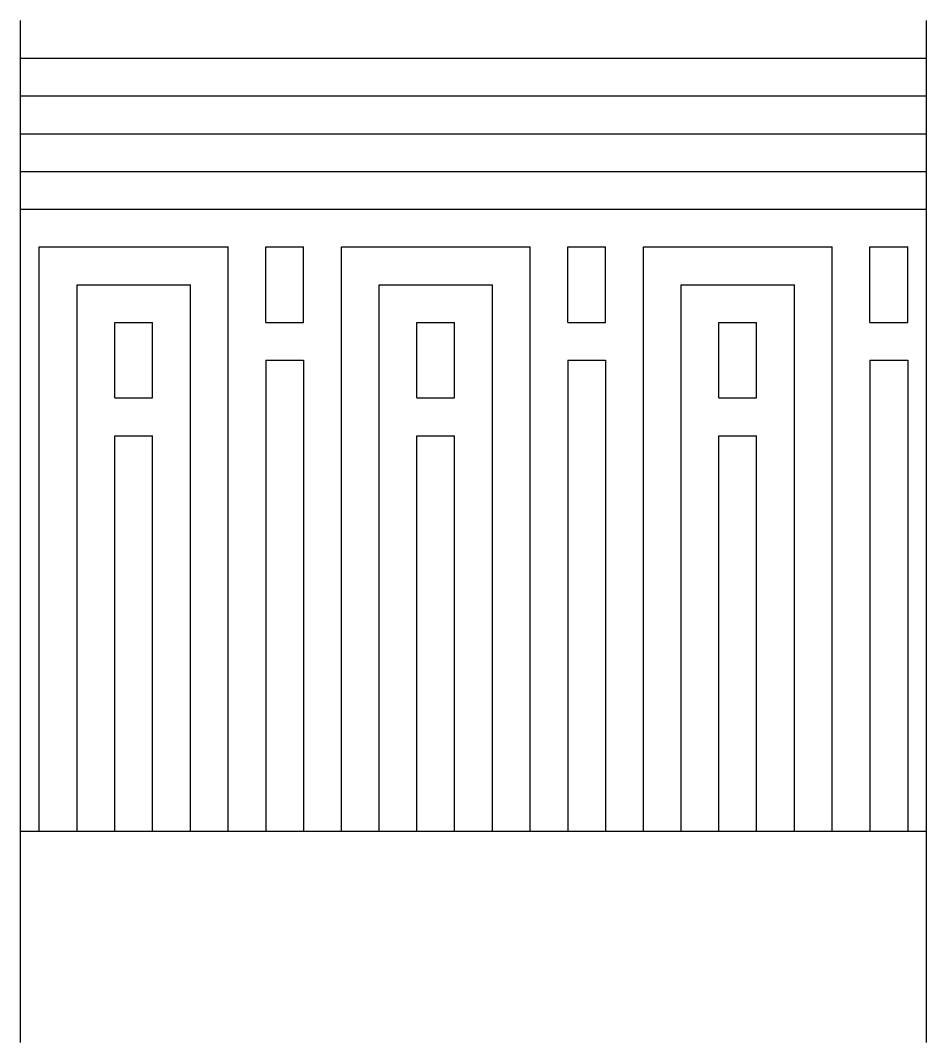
# Model space of a CAD drawing. Extents: x -111 to 2985, y -118 to 122.
# Drawn here: x 83.07 to 115.63, y -76.37 to -39.64 of the extents above; entities that cross this region are included whole.
import ezdxf

# ---------------------------------------------------------------- set-up
doc = ezdxf.new("R2010")
doc.units = 0
doc.layers.add('LAYER_03', color=5, linetype='CONTINUOUS')

msp = doc.modelspace()

# ---------------------------------------------------------------- linework, layer by layer
at = {"layer": 'LAYER_03'}
for points in [[(83.074, -76.367), (83.074, -39.643)], [(115.626, -76.367), (115.626, -39.643)], [(83.074, -40.999), (115.626, -40.999)], [(83.074, -42.355), (115.626, -42.355)], [(83.074, -43.711), (115.626, -43.711)], [(83.074, -45.068), (115.626, -45.068)], [(83.074, -46.424), (115.626, -46.424)], [(83.752, -47.78), (90.534, -47.78)], [(83.752, -68.777), (83.752, -47.78)], [(90.534, -68.777), (90.534, -47.78)], [(91.89, -50.493), (91.89, -47.78)], [(91.89, -47.78), (93.246, -47.78)], [(93.246, -50.493), (93.246, -47.78)], [(94.603, -68.777), (94.603, -47.78), (101.384, -47.78)], [(101.384, -68.777), (101.384, -47.78)], [(102.74, -47.78), (104.097, -47.78)], [(102.74, -50.493), (102.74, -47.78)], [(102.74, -50.493), (104.097, -50.493), (104.097, -47.78)], [(105.453, -68.777), (105.453, -47.78), (112.235, -47.78)], [(112.235, -68.777), (112.235, -47.78)], [(113.591, -47.78), (114.947, -47.78)], [(113.591, -50.493), (113.591, -47.78)], [(113.591, -50.493), (114.947, -50.493), (114.947, -47.78)], [(85.108, -49.137), (89.177, -49.137)], [(85.108, -68.777), (85.108, -49.137)], [(89.177, -68.777), (89.177, -49.137)], [(95.959, -68.777), (95.959, -49.137), (100.028, -49.137)], [(100.028, -68.777), (100.028, -49.137)], [(106.809, -68.777), (106.809, -49.137), (110.878, -49.137)], [(110.878, -68.777), (110.878, -49.137)], [(86.465, -53.206), (86.465, -50.493)], [(86.465, -50.493), (87.821, -50.493)], [(87.821, -53.206), (87.821, -50.493)], [(91.89, -50.493), (93.246, -50.493)], [(97.315, -50.493), (98.671, -50.493)], [(97.315, -53.206), (97.315, -50.493)], [(98.671, -53.206), (98.671, -50.493)], [(108.166, -50.493), (109.522, -50.493)], [(108.166, -53.206), (108.166, -50.493)], [(109.522, -53.206), (109.522, -50.493)], [(91.89, -51.849), (91.89, -68.777)], [(91.89, -51.849), (93.246, -51.849)], [(93.246, -51.849), (93.246, -68.777)], [(102.74, -51.849), (104.097, -51.849)], [(102.74, -51.849), (102.74, -68.777)], [(104.097, -51.849), (104.097, -68.777)], [(113.591, -51.849), (114.947, -51.849)], [(113.591, -51.849), (113.591, -68.777)], [(114.947, -51.849), (114.947, -68.777)], [(86.465, -53.206), (87.821, -53.206)], [(97.315, -53.206), (98.671, -53.206)], [(108.166, -53.206), (109.522, -53.206)], [(86.465, -54.562), (87.821, -54.562)], [(86.465, -68.777), (86.465, -54.562)], [(87.821, -68.777), (87.821, -54.562)], [(97.315, -68.777), (97.315, -54.562)], [(97.315, -54.562), (98.671, -54.562)], [(98.671, -68.777), (98.671, -54.562)], [(108.166, -68.777), (108.166, -54.562)], [(108.166, -54.562), (109.522, -54.562)], [(109.522, -68.777), (109.522, -54.562)], [(83.074, -68.777), (115.626, -68.777)]]:
    msp.add_lwpolyline(points, dxfattribs=at)

doc.saveas('drawing.dxf')
